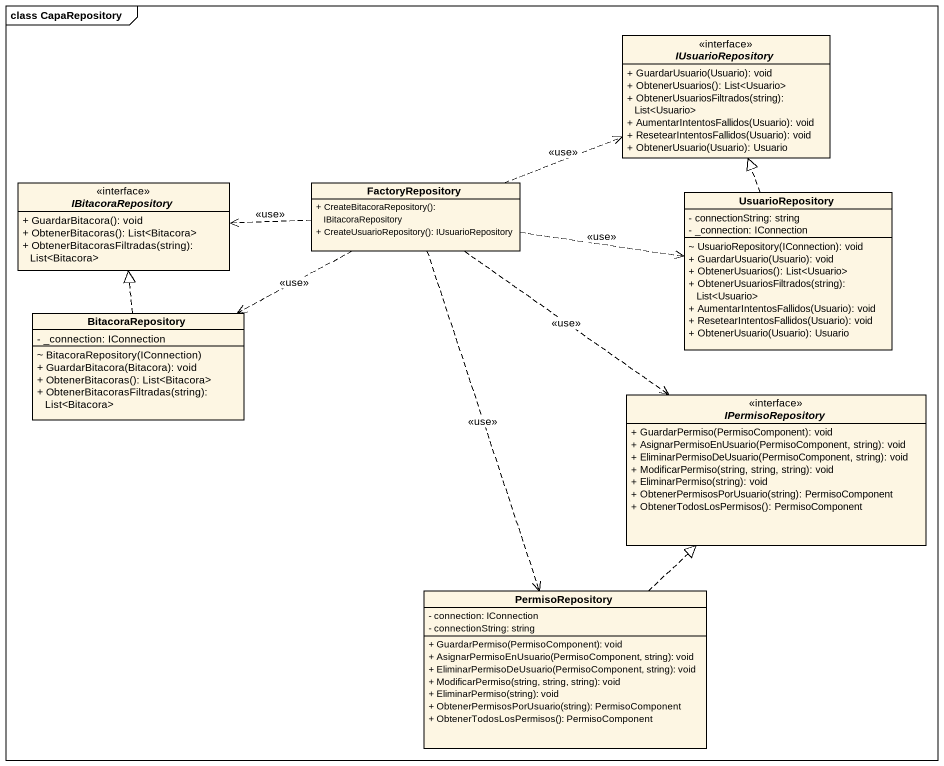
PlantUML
@startuml
mainframe class CapaRepository
hide circle
hide empty members
skinparam classAttributeIconSize 0
interface IUsuarioRepository {
  + GuardarUsuario(Usuario): void
  + ObtenerUsuarios(): List<Usuario>
  + ObtenerUsuariosFiltrados(string): List<Usuario>
  + AumentarIntentosFallidos(Usuario): void
  + ResetearIntentosFallidos(Usuario): void
  + ObtenerUsuario(Usuario): Usuario
}
interface IBitacoraRepository {
  + GuardarBitacora(): void
  + ObtenerBitacoras(): List<Bitacora>
  + ObtenerBitacorasFiltradas(string): List<Bitacora>
}
class FactoryRepository {
  + CreateBitacoraRepository(): IBitacoraRepository
  + CreateUsuarioRepository(): IUsuarioRepository
}
class UsuarioRepository {
  - connectionString: string
  - _connection: IConnection
  ~ UsuarioRepository(IConnection): void
  + GuardarUsuario(Usuario): void
  + ObtenerUsuarios(): List<Usuario>
  + ObtenerUsuariosFiltrados(string): List<Usuario>
  + AumentarIntentosFallidos(Usuario): void
  + ResetearIntentosFallidos(Usuario): void
  + ObtenerUsuario(Usuario): Usuario
}
class BitacoraRepository {
  - _connection: IConnection
  ~ BitacoraRepository(IConnection)
  + GuardarBitacora(Bitacora): void
  + ObtenerBitacoras(): List<Bitacora>
  + ObtenerBitacorasFiltradas(string): List<Bitacora>
}
interface IPermisoRepository {
  + GuardarPermiso(PermisoComponent): void
  + AsignarPermisoEnUsuario(PermisoComponent, string): void
  + EliminarPermisoDeUsuario(PermisoComponent, string): void
  + ModificarPermiso(string, string, string): void
  + EliminarPermiso(string): void
  + ObtenerPermisosPorUsuario(string): PermisoComponent
  + ObtenerTodosLosPermisos(): PermisoComponent
}
class PermisoRepository {
  - connection: IConnection
  - connectionString: string
  + GuardarPermiso(PermisoComponent): void
  + AsignarPermisoEnUsuario(PermisoComponent, string): void
  + EliminarPermisoDeUsuario(PermisoComponent, string): void
  + ModificarPermiso(string, string, string): void
  + EliminarPermiso(string): void
  + ObtenerPermisosPorUsuario(string): PermisoComponent
  + ObtenerTodosLosPermisos(): PermisoComponent
}
FactoryRepository .right.> IUsuarioRepository : <<use>>
FactoryRepository .left.> IBitacoraRepository : <<use>>
FactoryRepository .right.> UsuarioRepository : <<use>>
FactoryRepository .left.> BitacoraRepository : <<use>>
FactoryRepository ..> IPermisoRepository : <<use>>
FactoryRepository ..> PermisoRepository : <<use>>
UsuarioRepository .up.|> IUsuarioRepository
BitacoraRepository .up.|> IBitacoraRepository
PermisoRepository .up.|> IPermisoRepository
@enduml
